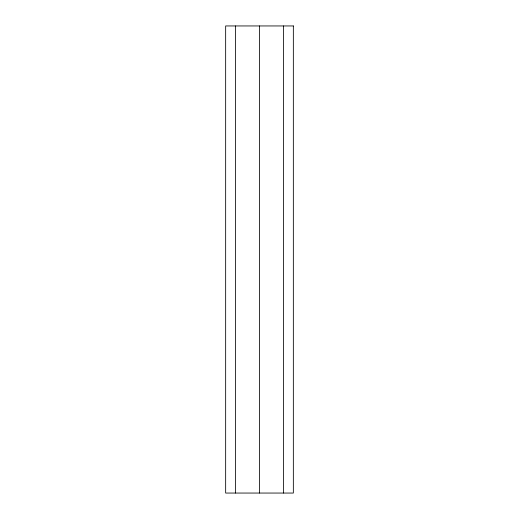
<?xml version="1.0" encoding="UTF-8"?>
<svg xmlns="http://www.w3.org/2000/svg" width="519" height="519" viewBox="0 0 519 519"><rect width="100%" height="100%" fill="white"/><g stroke="black" fill="none" stroke-linecap="round" stroke-linejoin="round"><path stroke-width="0.78" d="M283.432 25.95L283.432 493.05M259.5 25.95L259.5 493.05M235.568 25.95L235.568 493.05M293.345 25.95L225.655 25.95L225.655 493.05L293.345 493.05L293.345 25.95"/></g></svg>
